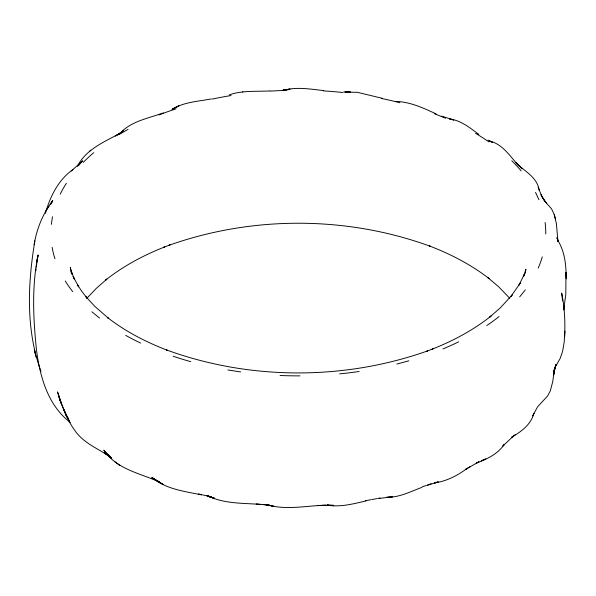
<?xml version="1.0" encoding="UTF-8"?>
<svg xmlns="http://www.w3.org/2000/svg" width="596" height="596" viewBox="0 0 596 596"><rect width="100%" height="100%" fill="white"/><g stroke="black" fill="none" stroke-linecap="round" stroke-linejoin="round"><path stroke-width="0.89" d="M566.2 278.853L565.976 272.476L565.813 294.312L563.652 309.942M564.621 336.815L564.777 331.063L564.196 342.186L562.572 351.446L560.158 358.449L554.846 367.762L554.004 370.801M564.635 335.794C565.276 321.512 564.606 307.096 561.678 293.083L562.587 300.943M35.849 270.785L36.036 268.96M36.229 267.127L38.04 255.118C31.692 286.207 33.212 318.316 36.46 349.681C39.932 376.478 47.702 405.265 70.283 422.415M525.277 273.303L525.91 269.28L523.526 276.566L524.599 273.72L518.974 285.141L520.241 283.1L510.839 296.584L512.165 295.005L500.245 307.909L489.77 317.057L491.074 316.014C473.321 330.184 453.042 340.927 431.958 349.241L432.964 348.854L426.639 351.275L427.6 350.902C344.011 380.546 249.694 380.33 166.351 349.889L167.334 350.269C146.035 342.104 125.518 331.518 107.451 317.504L108.748 318.532L94.779 306.337L85.839 296.652L87.158 298.224L81.987 291.593L77.443 284.814L78.702 286.847L73.114 276.499L74.284 278.95L71.259 271.307L72.22 274.555L70.321 267.515L71.378 273.184M51.338 224.387L52.493 216.75M555.614 364.633L553.647 375.003L554.228 370.459L552.775 381.47L550.361 390.745L547.605 395.96L537.57 406.845L532.66 415.919L533.956 413.214C530.835 424.739 521.47 431.474 511.808 437.129L515.473 434.529M37.28 259.297L36.892 261.458L38.04 255.118M554.489 369.066L553.744 373.156L555.979 364.834L553.982 370.898M563.734 309.555L564.479 305.659M34.076 244.718C36.699 229.043 42.711 213.927 52.351 201.239L50.824 203.646L52.701 200.584L50.578 204.741M34.896 240.873C27.64 283.741 25.747 329.96 40.975 371.353M45.4 213.323C50.116 196.561 58.289 179.94 72.854 169.629M77.458 166.269C86.301 148.568 105.537 141.624 121.591 132.305L115.475 136.037L120.183 133.109M45.914 210.924L49.043 206.052M525.307 289.894L519.69 296.845M78.702 165.114L79.827 163.751M86.904 298.276L96.403 288.263L106.878 279.114L105.566 280.157C123.327 265.987 143.606 255.244 164.69 246.93L163.684 247.31L170.009 244.896L169.048 245.269C252.637 215.618 346.954 215.834 430.29 246.282L429.306 245.902C450.613 254.067 471.131 264.654 489.197 278.667L487.9 277.632L498.591 286.706L509.677 298.209M78.232 165.725L81.227 162.209L77.8 165.815L82.74 160.816L71.229 171.007M89.407 151.466L90.778 150.147M119.081 134.234L123.73 130.315L118.924 134.16M513.923 435.624L502.778 446.039L504.216 444.549C497.518 454.189 487.066 459.099 476.465 463.062L478.923 461.758L465.327 469.536L470.251 466.608M121.368 131.947C132.744 120.75 148.925 118.194 163.326 112.905M466.653 468.739C457.065 475.876 446.315 481.24 434.41 482.998L438.179 481.859M118.723 134.748L128.118 129.325M172.87 108.867C184.499 101.968 198.304 101.394 211.26 98.958M481.21 460.894L485.844 458.831M482.551 460.291L485.017 459.196M421.841 487.394C410.443 491.596 399.245 497.593 386.744 497.265L392.429 496.84L379.063 498.442M427.63 485.3L438.135 481.881M229.326 94.838C242.341 90.279 256.34 91.695 269.861 90.935M408.878 360.818L396.839 364.059M366.249 500.916C353.465 503.762 340.428 507.479 327.226 505.073L333.73 505.676L327.018 505.348L333.447 505.333C310.963 504.223 288.047 511.42 266.04 504.432L272.99 506.116L266.278 504.864L270.599 505.512M242.52 91.963L242.937 91.896M283.234 90.063L289.932 89.482L283.107 90.138L289.865 89.132L283.86 90.249C296.875 86.658 310.322 89.124 323.449 90.547M270.144 91.091L283.383 90.421M325.669 505.132L317.407 505.572M344.92 92.089L357.451 92.335L382.23 98.295M345.889 92.075L350.396 91.948L343.743 91.978M395.52 101.387C410.055 101.782 423.19 107.921 436.138 113.918M273.199 505.9C251.072 502.055 227.381 505.93 206.752 495.365L213.733 498.129L207.408 496.028L214.411 498.122L208.123 496.461M240.724 371.949L227.888 369.96M201.902 494.956C184.544 491.313 165.904 489.323 151.846 477.336L163.341 484.615L152.799 478.417L159.668 482.067C140.105 473.261 116.488 469.298 103.801 450.099L110.528 457.557L106.088 453.161L111.795 458.451L107.31 454.577L110.223 456.894M441.681 116.138L453.75 120.012L449.436 118.939C460.894 120.303 469.894 127.82 478.841 134.398M434.752 113.836L445.637 118.239M151.779 478.253L155.631 479.855M488.02 140.075L492.438 142.317L489.376 141.021C504.626 144.441 511.279 159.445 522.193 168.854M115.11 461.93L119.893 465.521M111.214 457.758L104.255 452.908L110.133 456.767C98.02 448.594 83.522 443.089 74.925 430.617C67.877 420.895 63.414 409.683 59.406 398.448L66.394 415.643L63.824 409.638L65.351 412.872M99.517 318.07L91.896 311.782M544.99 201.448L540.974 194.765L544.409 200.792L551.591 208.898L554.25 214.582L556.411 223.671L557.908 241.343L557.193 237.431L558.035 241.305L557.066 237.975L558.005 240.799L557.662 240.166C564.546 251.028 566.148 264.222 566.118 276.835M518.982 165.889L515.644 162.432C524.227 171.275 537.13 176.714 539.261 190.4M546.517 203.132L542.3 197.395L538.069 187.263M69.59 421.007L68.473 419.599L69.486 420.88M68.16 418.586L67.206 417.2L68.19 418.66M68.324 418.526L66.029 414.689L67.661 417.55M535.528 192.352L538.963 199.757M64.912 412.164L67.631 417.729M555.576 219.313L554.25 214.582L554.511 215.506M35.976 357.131L34.322 349.554L35.037 352.869M542.285 256.876A247.437 142.854 0 0 1 538.166 268.133M499.09 316.521A247.437 142.854 0 0 1 486.798 325.572M458.644 341.828A247.437 142.854 0 0 1 442.955 348.928M359.15 371.487A247.437 142.854 0 0 1 339.653 373.863M299.989 375.867A247.437 142.854 0 0 1 280.068 375.48M190.75 361.668A247.437 142.854 0 0 1 173.175 356.252M140.552 343.065A247.437 142.854 0 0 1 125.726 335.377M72.69 291.645A247.437 142.854 0 0 1 65.247 280.977M54.944 258.768A247.437 142.854 0 0 1 52.143 247.377M60.203 194.192A247.437 142.854 0 0 1 66.387 183.255M83.216 162.417A247.437 142.854 0 0 1 93.751 152.658M159.132 114.909A247.437 142.854 0 0 1 176.051 108.822M212.139 99.107A247.437 142.854 0 0 1 231.084 95.539M323.196 90.883A247.437 142.854 0 0 1 342.931 92.499M381.388 98.452A247.437 142.854 0 0 1 399.879 102.743M475.623 133.37A247.437 142.854 0 0 1 488.936 141.93M511.778 160.756A247.437 142.854 0 0 1 521.157 170.91M545.087 222.479A247.437 142.854 0 0 1 545.757 233.975M431.169 483.676A247.437 142.854 0 0 1 427.146 485.122M426.334 485.405A247.437 142.854 0 0 1 422.251 486.805M380.047 497.995A247.437 142.854 0 0 1 378.251 498.353M377.35 498.524A247.437 142.854 0 0 1 371.934 499.545M371.032 499.701A247.437 142.854 0 0 1 365.572 500.633M266.852 504.849A247.437 142.854 0 0 1 262.739 504.521M260.273 504.313A247.437 142.854 0 0 1 256.176 503.925M211.692 496.967A247.437 142.854 0 0 1 202.871 494.956M201.992 494.74A247.437 142.854 0 0 1 198.505 493.868M177.943 106.319L171.991 109.336L178.793 105.924L177.943 106.319M61.664 404.416L58.505 395.319L61.664 404.416M60.583 401.518L57.588 392.071L60.583 401.518"/></g></svg>
